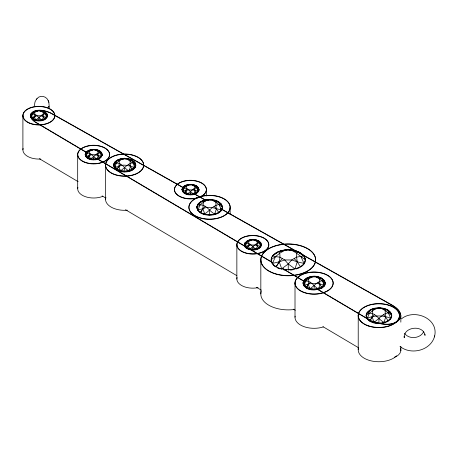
<?xml version="1.0" encoding="UTF-8"?>
<svg xmlns="http://www.w3.org/2000/svg" width="458" height="458" viewBox="0 0 458 458"><rect width="100%" height="100%" fill="white"/><g stroke="black" fill="none" stroke-linecap="round" stroke-linejoin="round"><path stroke-width="0.69" d="M358.219 349.66L358.219 315.35M38.947 110.63L38.953 110.395C50.517 110.475 49.538 121.301 38.959 120.906C28.379 121.307 27.383 110.487 38.953 110.395L44.993 112.073L47.128 114.46L47.495 115.977M93.73 149.571L93.73 149.342C105.3 149.423 104.315 160.248 93.741 159.853C83.161 160.254 82.159 149.434 93.73 149.342L99.775 151.02L101.911 153.401L102.277 154.924M113.573 165.533C113.584 163.563 115.055 161.754 116.824 161.004L116.824 160.46L120.42 159.069L124.668 158.583L124.673 158.273C139.804 158.897 138.642 172.031 124.685 171.95C110.722 172.042 109.536 158.909 124.673 158.273L130.519 159.665L134.938 162.544L135.78 165.538M199.047 189.933L198.4 187.631L195.005 185.427L190.499 184.351C178.929 184.442 179.931 195.263 190.511 194.862C201.085 195.257 202.07 184.431 190.499 184.351L190.499 184.998M196.82 207.743C196.831 205.465 198.532 203.386 200.57 202.516L200.57 201.892L204.72 200.289L209.627 199.722L209.627 199.379C227.088 200.083 225.742 215.243 209.638 215.145C193.534 215.254 192.16 200.094 209.627 199.379L216.376 200.988L218.689 201.892L218.689 202.516C220.733 203.386 222.439 205.47 222.445 207.749M260.802 243.187L260.802 242.769L257.413 240.57L252.908 239.723C264.398 239.437 263.602 250.383 252.913 249.999C236.717 249.295 247.102 234.193 258.953 241.166L261.089 243.553L261.455 245.07M288.225 249.765L288.225 249.301C294.505 250.297 305.205 252.181 305.314 260.465M325.249 283.531C325.243 281.555 323.766 279.746 321.997 278.991L321.997 278.447L319.999 277.657L314.142 276.26L314.142 276.569C298.015 276.38 301.244 291.517 315.241 289.788C335.823 287.458 320.199 270.065 306.293 278.447L306.293 278.991C304.53 279.746 303.053 281.55 303.041 283.519M378.926 308.039L378.926 307.69C396.393 308.4 395.042 323.56 378.943 323.457C362.839 323.566 361.465 308.411 378.926 307.69L385.676 309.305L387.995 310.203L387.995 310.827C390.033 311.703 391.739 313.787 391.745 316.066M400.842 316.65L400.847 315.281M394.435 357.211C398.162 356.164 401.895 352.586 400.641 348.406M30.617 115.164C30.314 118.456 33.171 120.906 35.724 122.446L86.768 152.686M401.494 318.825C414.112 308.446 438.816 318.316 434.636 336.098M30.411 115.971L30.457 115.158M47.455 116.372L47.495 115.559L40.688 110.899L37.218 110.899L34.459 111.471L31.064 113.67L30.457 115.399M85.194 154.919L85.234 154.106M102.237 155.319L102.277 154.506L95.464 149.846L92.001 149.846L89.236 150.419L85.846 152.617L85.234 154.346M135.728 166.054L135.78 164.994L126.923 158.92L122.423 158.92L118.828 159.67L114.42 162.533L114.42 163.082M181.963 189.927L182.003 189.114M199.007 190.328L199.047 189.515L192.234 184.855L188.77 184.855L186.005 185.427L182.616 187.625L182.003 189.354M222.382 208.338L222.445 207.125L215.907 202.253L212.226 200.129L207.027 200.135L202.883 200.988L197.799 204.285L197.799 204.909M244.372 245.064L244.412 244.251M261.409 245.465L261.455 244.658L254.642 239.992L251.179 239.992L248.413 240.565L245.019 242.763L244.412 244.492M305.234 260.768L304.576 263.15L305.314 259.634C299.624 256.194 295.004 250.641 288.225 249.301C281.916 250.245 271.279 252.198 271.147 260.453M325.197 284.04L325.249 282.981L316.398 276.907L311.892 276.907L308.297 277.657L303.889 280.525L303.889 281.069M366.119 316.054L366.182 314.835M391.687 316.655L391.745 315.436L385.207 310.57L381.531 308.446L376.333 308.446L372.188 309.305L367.098 312.602L366.182 315.196M34.321 105.832L35.048 101.768L36.503 99.157M32.913 119.464L32.913 119.046C34.705 117.03 35.283 114.013 34.459 111.471L35.999 111.609L38.953 110.395M116.824 170.073L116.824 169.523C119.143 166.901 119.904 162.974 118.828 159.67L120.832 159.842L124.673 158.273M184.465 193.419L184.465 193.001C186.251 190.986 186.835 187.969 186.005 185.427L187.545 185.564M246.873 248.557L246.873 248.139C248.66 246.123 249.244 243.106 248.413 240.565L249.954 240.702M276.151 267.438L276.151 266.602C279.729 262.571 280.891 256.532 279.237 251.453L288.225 249.301M306.293 288.059L306.293 287.515C308.618 284.887 309.379 280.96 308.297 277.657L310.301 277.829L314.142 276.26M369.875 321.293L369.875 320.663C372.554 317.64 373.43 313.112 372.188 309.305L374.495 309.505L378.926 307.69M48.657 107.143L48.817 106.365L48.348 106.886M30.617 115.382C33.583 107.441 45.399 110.155 51.285 113.246L183.498 187.666M35.999 111.609L30.411 115.559C32.272 122.326 44.781 122.338 47.455 116.132M93.73 149.342L89.55 151.26L85.194 154.501C87.049 161.268 99.563 161.279 102.237 155.079M120.832 159.842L113.573 164.989C115.989 173.788 132.253 173.8 135.728 165.733M190.499 184.351L186.326 186.269L181.963 189.515C183.818 196.282 196.333 196.293 199.007 190.087M209.627 199.379C204.537 200.358 201.096 204.554 196.82 207.113C199.608 217.269 218.374 217.287 222.382 207.978M252.908 239.488L248.728 241.406L244.372 244.652C246.227 251.419 258.741 251.431 261.409 245.225M271.886 256.932L271.233 259.308L271.233 258.827M310.301 277.829L303.041 282.975C305.457 291.775 321.722 291.792 325.197 283.725M374.495 309.505L366.119 315.43C368.908 325.581 387.674 325.598 391.687 316.295M399.994 346.448C410.935 355.362 430.48 350.651 434.499 336.636M434.43 336.888L434.705 335.846M42.228 120.528L43.453 116.664L43.138 114.317L43.458 111.471L46.848 113.676L46.848 114.094M97.01 159.476L98.235 155.611L97.915 153.264L98.235 150.419L101.63 152.623L101.63 153.035M128.933 171.458L130.524 166.42L130.112 163.363L130.112 160.758L130.53 159.67L128.521 159.842M214.539 214.579L216.376 208.779L215.901 205.258L215.907 202.253L216.382 200.993L221.472 204.291L221.472 204.921M256.182 249.627L257.407 245.757L257.093 243.41L257.413 240.57L255.867 240.702M294.78 269.573L297.231 261.839L296.595 257.138L296.601 253.142L297.236 251.453L304.02 255.856L304.02 256.692M318.402 289.445L319.993 284.412L319.581 281.349L319.587 278.75L319.999 277.657L324.407 280.531L324.407 281.075M383.844 322.896L385.682 317.096L385.207 313.57L385.207 310.57L385.688 309.305L390.777 312.608L390.777 313.232M400.618 317.531C393.995 328.128 377.736 324.155 368.455 319.3L316.633 288.609L316.633 289.233M30.766 114.683C35.014 107.956 45.325 110.441 51.285 113.464L183.326 187.786M423.753 331.483C420.793 338.594 408.851 339.807 404.597 333.327M31.064 117.861L32.592 114.065C36.932 113.813 38.758 118.427 42.228 120.116M85.841 156.808L87.375 153.012C91.709 152.76 93.541 157.375 97.01 159.063M114.414 167.989L116.406 163.042C122.051 162.704 124.427 168.716 128.933 170.914M182.61 191.816L184.145 188.02C188.478 187.769 190.31 192.383 193.78 194.072L195.005 190.62L194.684 188.272L195.005 185.427L193.465 185.564M197.793 210.571L200.089 204.881C206.598 204.503 209.34 211.419 214.539 213.955M245.019 246.954L246.547 243.164C250.887 242.912 252.719 247.52 256.182 249.209M272.447 264.232L272.447 263.396L275.51 256.646L279.867 253.137L284.762 250.308L291.694 250.308L297.225 251.448L294.15 251.723M303.883 285.975L305.875 281.029C311.52 280.697 313.896 286.702 318.402 288.901M367.093 318.888L369.388 313.198C375.898 312.82 378.64 319.736 383.844 322.266M87.696 158.411L89.236 155.611L90.776 153.968M116.824 169.523L118.828 166.426C124.101 163.5 129.637 166.306 134.933 167.451L134.933 167.994M200.57 212.976L200.57 212.352L202.877 208.779L205.195 206.318M306.293 287.515L308.303 284.412L310.301 282.265M32.913 119.046L35.999 115.021M87.696 157.993L89.236 155.617C93.295 153.373 97.548 155.525 101.624 156.396L101.624 156.813M184.465 193.001L187.545 188.977M200.57 212.352L202.888 208.785C208.968 205.419 215.357 208.653 221.466 209.953L221.466 210.583M246.873 248.139L249.954 244.114M282.317 258.552L279.867 257.138L275.51 256.646L271.147 259.623C271.159 262.663 273.443 265.428 276.151 266.602L279.237 261.844L282.317 258.552L284.773 259.967L288.242 263.997L294.78 268.737C298.639 268.142 302.498 266.058 304.576 262.669M369.875 320.663L372.188 317.096L374.495 314.629M31.064 114.088L34.207 111.575L38.111 110.739L34.922 111.294M85.846 153.035L86.636 152.062L89.705 150.241M182.616 188.043L183.904 186.709L187.23 185.376L187.23 184.958C190.368 184.437 193.66 184.534 196.545 186.028L198.4 188.049M245.019 243.181L248.162 240.668M367.098 313.226L370.803 309.848L374.026 308.6L377.673 308.2L377.673 308.566M120.431 171.464L120.431 170.914C125.148 167.645 128.555 162.332 134.938 162.544M309.9 289.45L309.9 288.906C314.617 285.637 318.029 280.319 324.407 280.531M35.69 120.534L35.69 120.116C39.319 117.603 41.947 113.532 46.848 113.676M90.472 159.481L90.472 159.063C94.102 156.55 96.73 152.48 101.63 152.623M187.242 194.49L187.242 194.072C190.871 191.559 193.499 187.488 198.4 187.631M204.732 214.584L204.732 213.955C210.686 209.953 213.588 204.274 221.472 204.291M249.644 249.627L249.644 249.209C253.28 246.696 255.902 242.626 260.802 242.769M276.151 266.602L278.75 268.062L281.704 268.743L288.242 263.997L291.7 259.967L294.15 258.552L296.595 257.138L304.02 255.856M374.037 322.896L374.037 322.272C379.991 318.27 382.888 312.591 390.777 312.608M37.012 98.59C40.041 94.772 46.258 96.066 48.119 100.382M36.457 99.209L37.064 98.533M118.834 166.42L120.832 164.279M275.035 253.537L275.035 254.018L273.168 255.627L273.168 255.146M301.433 266.058L301.433 266.545L303.293 264.936L303.293 264.455M116.824 161.004L119.435 159.453M306.293 278.991L307.971 277.8M200.57 202.516L201.497 201.531M272.453 256.68L272.453 255.845L279.237 251.453L282.317 251.723M299.08 267.42L299.08 267.901L296.292 268.978L296.292 268.497M32.913 112.491L32.913 112.073L34.207 111.575M87.696 151.438L87.696 151.02L90.461 149.949L92.894 149.926L92.064 149.783M184.465 186.446L184.465 186.028L187.23 184.958M246.873 241.584L246.873 241.166L249.639 240.095L252.072 240.072L251.242 239.929M276.151 253.486L276.151 252.65L281.687 250.515L286.548 249.982M370.803 309.848L369.875 310.203L369.875 310.827M303.883 285.431C310.684 282.729 317.606 282.718 324.401 285.437L324.401 285.981M182.61 191.398C187.843 189.337 193.161 189.331 198.394 191.404L198.394 191.822M245.019 246.536C250.251 244.475 255.57 244.469 260.802 246.541L260.802 246.959M272.447 263.396L279.231 261.839L284.773 259.967L291.7 259.967L297.231 261.839L304.015 263.407L304.015 264.243M367.093 318.264C374.942 315.167 382.922 315.156 390.771 318.27L390.771 318.894M248.883 240.393L249.639 240.513L250.429 240.021M279.237 261.844L281.704 268.743C285.895 269.985 290.59 269.98 294.78 268.737M114.414 167.439L118.822 166.42M31.064 117.443L34.453 116.664M85.841 156.39L89.236 155.611L89.55 151.26L89.236 150.419L90.776 150.556M197.793 209.947L202.877 208.779L203.358 202.253L202.883 200.988L205.195 201.194M283.805 250.744L284.887 250.549L284.887 250.183M293.2 269.235L293.2 269.716L289.914 270.1L289.914 269.613M41.913 111.609L43.453 111.471M96.69 150.556L98.23 150.419M214.069 201.194L216.376 200.993M383.369 309.505L385.676 309.305M317.989 277.829L319.993 277.657M123.58 159.041L122.504 158.852M208.367 200.249L207.125 200.037M124.668 158.583L128.921 159.069L132.528 160.46L132.528 161.004L133.913 161.823L134.938 163.088M315.23 276.712L318.39 277.056L321.997 278.447M40.619 110.836L39.789 110.979L42.222 111.002L44.993 112.073M95.396 149.783L94.566 149.926L96.999 149.949L99.775 151.02M212.123 200.312L214.527 200.283L218.689 201.892M289.897 250.463L289.897 249.982L294.763 250.515L300.311 252.65L300.311 253.486M380.18 308.566L380.18 308.2L383.833 308.6L387.995 310.203M286.565 269.613L286.565 270.1L283.284 269.722L283.284 269.241M209.627 199.722L210.88 199.888M41.432 110.922L42.222 111.42L42.978 111.294M96.209 149.869L96.999 150.367L97.76 150.241M255.387 240.021L256.177 240.513L256.932 240.387M292.639 250.744L291.557 250.549L291.557 250.183M46.848 117.866L46.848 117.448C42.771 116.584 38.512 114.426 34.459 116.67L35.69 120.116M114.42 162.533L116.406 163.042M303.889 280.525L305.875 281.029M31.064 113.67L32.592 114.065M85.846 152.617L87.375 153.012M182.616 187.625L184.145 188.02M197.799 204.285L200.089 204.881M245.019 242.763L246.547 243.164M272.453 255.845L275.51 256.646M367.098 312.602L369.388 313.198M132.528 161.004L129.906 159.447M196.545 186.446L194.53 185.25M373.43 321.854C381.835 324.779 397.378 327.298 400.842 316.432L400.842 322.151M280.187 268.502L280.187 268.983L277.399 267.907L277.399 267.426M44.993 112.491L43.699 111.569M218.689 202.516L216.743 201.136M99.775 151.438L98.476 150.516M258.953 241.584L257.654 240.668M321.997 278.991L320.308 277.794M369.978 320.342L316.793 288.924M206.129 200.404L193.843 193.494L193.78 194.49M220.865 208.699L298.021 252.129M299.263 252.827L392.598 305.366C396.342 307.61 400.406 310.833 400.847 315.499M193.287 193.396L205.745 200.409M220.693 208.825L297.923 252.295M299.171 252.993L392.598 305.583C396.01 307.616 399.456 310.352 400.641 314.308M86.848 152.508L34.825 121.662L31.865 118.943L30.6 115.897M273.042 262.789L248.562 248.293L248.562 248.82M282.666 268.491L304.536 281.441M97.228 158.874L247.291 247.761M248.522 248.488L272.51 262.692M282.351 268.52L304.49 281.636M39.411 158.731L78.158 181.677M102.145 195.887L105.838 198.068M125.515 209.73L236.838 275.659M256.52 287.315L261.438 290.229M293.423 309.173L295.267 310.266M322.942 326.657L358.614 347.788M387.995 310.827L387.056 309.843M303.305 255.152L303.305 255.638L301.444 254.03L301.444 253.543M273.163 264.443L273.163 264.924L275.018 266.533L275.018 266.052M383.369 314.629L385.682 317.096L387.995 320.663L387.995 321.293M294.15 258.552L297.231 261.839L300.311 266.602L300.311 267.438M255.867 244.114L257.407 245.757L258.953 248.557M214.069 206.318L216.376 208.779L218.689 212.352L218.689 212.976M193.465 188.977L195.005 190.62L196.545 193.419M96.69 153.968L98.235 155.611L99.775 158.411M41.913 115.021L43.453 116.664L44.993 119.464M317.989 282.265L319.993 284.412L321.997 288.059M128.521 164.279L130.524 166.42L132.528 170.073M48.474 101.115L48.708 101.739M48.079 100.302L48.514 101.189M305.234 258.839L305.234 259.32L304.581 256.938M388.476 313.203L390.771 318.27M322.415 281.035L324.401 285.437M300.958 256.652L304.015 263.407M259.274 243.164L260.802 246.541M219.176 204.892L221.466 209.953M196.866 188.026L198.394 191.404M132.946 163.048L134.933 167.451M100.096 153.018L101.624 156.396M45.319 114.071L46.848 117.448M271.228 260.762L271.88 263.138L271.88 262.657M372.188 317.096L374.037 322.272M308.303 284.412L309.9 288.906M248.413 245.763L249.644 249.209M202.888 208.785L204.732 213.955M186.011 190.625L187.242 194.072M118.828 166.426L120.431 170.914M89.236 155.617L90.472 159.063M48.811 102.077L49.332 107.636M48.674 101.624L48.88 102.346M424.898 334.145L425.024 335.382C423.473 324.419 403.269 326.68 404.259 337.718L404.128 336.481M378.938 318.711L378.943 323.457M314.154 285.809L314.154 289.937M288.242 263.997L288.242 270.323M252.913 246.839L252.913 249.999M209.638 210.394L209.638 215.145M190.511 191.696L190.511 194.862M124.679 167.823L124.685 171.95M93.735 156.688L93.741 159.853M38.959 117.74L38.959 120.906M400.842 346.46L400.842 350.748M391.687 314.841L391.687 315.207M391.195 313.421L391.195 313.782M391.195 317.715L391.195 318.075M390.239 312.081L390.239 312.442M390.233 319.054L390.233 319.415M388.842 310.873L388.842 311.234M388.836 320.262L388.836 320.623M387.067 321.281L387.067 321.642M384.978 322.083L384.978 322.449M384.966 309.035L384.966 309.402L383.833 309.224L383.833 308.6M382.648 308.48L382.648 308.847L381.428 308.349M382.659 322.644L382.659 323.005M380.197 322.924L380.197 323.285M377.684 322.924L377.684 323.291M376.424 308.354L375.205 308.847L375.205 308.486M375.222 322.644L375.222 323.005M374.026 308.6L374.026 309.224L372.886 309.402L372.886 309.041M372.898 322.089L372.898 322.449M370.808 321.287L370.808 321.648M369.034 310.868L369.034 311.228M369.022 320.251L369.022 320.617M367.637 312.07L367.637 312.436M367.631 319.049L367.631 319.409M366.675 313.409L366.675 313.776M366.669 317.709L366.669 318.07M366.182 316.283L366.182 316.644M325.197 282.466L325.197 282.781M324.774 281.235L324.774 281.55M324.774 284.956L324.774 285.271M323.943 280.073L323.943 280.388M323.938 286.118L323.938 286.433M322.735 279.025L322.735 279.346M322.724 287.16L322.724 287.475M321.184 278.132L321.184 278.447M321.195 288.048L321.195 288.363M319.375 277.434L319.375 277.754L318.39 277.6L318.39 277.056M319.386 288.746L319.386 289.061M317.365 276.958L317.365 277.273L316.306 276.838M317.377 289.227L317.377 289.542M315.241 289.473L315.241 289.788M313.066 289.473L313.066 289.788M311.972 276.844L310.919 277.273L310.919 276.958M310.93 289.227L310.93 289.542M309.889 277.056L309.889 277.605L308.904 277.754L308.904 277.439M308.915 288.746L308.915 289.061M307.095 278.138L307.095 278.453M307.106 288.048L307.106 288.368M305.566 279.019L305.566 279.34M305.56 287.155L305.56 287.469M304.988 257.934L304.988 258.301M304.988 261.787L304.988 262.153M304.358 280.067L304.358 280.382M304.352 286.113L304.352 286.427M303.522 281.229L303.522 281.544M303.517 284.95L303.517 285.265M303.093 282.46L303.093 282.775M303.093 283.72L303.093 284.034M302.44 254.379L302.44 254.745M302.435 265.342L302.435 265.709M299.063 252.169L299.063 252.656M297.717 251.654L297.717 252.02L296.28 251.579L296.28 251.099M297.734 268.056L297.734 268.422M295.009 282.844L295.009 317.159M294.763 250.515L294.763 251.345M293.183 250.36L293.183 250.841M291.574 269.527L291.574 269.894M284.91 269.533L284.91 269.899M283.262 250.36L283.262 250.847M281.687 250.515L281.687 251.35M281.704 268.743L281.704 269.573M280.17 251.104L280.17 251.585M278.75 268.062L278.75 268.428M277.388 252.175L277.388 252.661M274.033 254.373L274.033 254.74M274.021 265.331L274.021 265.697M271.479 257.928L271.479 258.295M271.474 261.776L271.474 262.142M260.831 259.56L260.831 293.87M256.177 240.095L256.177 240.513M254.574 239.929L253.743 239.832M249.639 240.095L249.639 240.513M246.461 247.578L246.461 247.045L96.976 158.508L96.976 159.041M236.855 244.692L236.855 279.008M230.151 207.377A20.616 11.902 0 0 1 198.967 217.43A20.616 11.902 0 0 1 199.482 196.814A20.616 11.902 0 0 1 230.151 207.377L230.151 214.527M222.382 206.529L222.382 206.89M221.895 205.104L221.895 205.47M221.89 209.398L221.89 209.764M220.933 203.764L220.933 204.125M220.928 210.737L220.928 211.104M219.542 202.556L219.542 202.923M219.531 211.945L219.531 212.306M217.756 201.526L217.756 201.892M217.768 212.964L217.768 213.325M215.666 200.724L215.666 201.085M215.678 213.772L215.678 214.132M214.527 200.283L214.527 200.907L213.342 200.53L213.342 200.169M213.359 214.327L213.359 214.688M210.892 214.613L210.892 214.974M208.384 214.613L208.384 214.974M206.398 189.572L206.398 196.001M205.905 200.169L205.905 200.535L204.72 200.913L204.72 200.289M205.917 214.327L205.917 214.693M203.587 200.724L203.587 201.091M203.598 213.777L203.598 214.138M201.509 212.97L201.509 213.331M199.734 202.55L199.734 202.917M199.722 211.94L199.722 212.3M198.337 203.758L198.337 204.119M198.325 210.732L198.325 211.092M197.369 205.098L197.369 205.459M197.369 209.392L197.369 209.753M196.883 206.518L196.883 206.884M196.877 207.972L196.877 208.333M193.768 184.958L193.768 185.376M192.978 184.877L192.165 184.792M188.833 184.792L188.02 184.883M135.728 164.479L135.728 164.794M135.305 163.248L135.305 163.563M135.299 166.97L135.299 167.285M134.475 162.086L134.475 162.401M134.469 168.132L134.469 168.447M133.267 161.039L133.267 161.353M133.255 169.174L133.255 169.489M131.715 160.145L131.715 160.46M131.727 170.055L131.727 170.37M129.917 170.754L129.917 171.074M128.921 159.069L128.921 159.613L127.897 158.966M127.908 171.24L127.908 171.555M126.837 158.852L125.761 159.041L125.761 158.726M125.773 171.481L125.773 171.802M123.591 171.487L123.591 171.802M121.444 158.972L120.42 159.613L120.42 159.069M121.456 171.24L121.456 171.555M119.446 170.76L119.446 171.074M117.626 160.151L117.626 160.466M117.637 170.061L117.637 170.376M116.097 161.033L116.097 161.348M116.086 169.168L116.086 169.483M114.884 162.08L114.884 162.395M114.878 168.12L114.878 168.441M114.053 163.237L114.053 163.558M114.048 166.964L114.048 167.279M113.624 164.474L113.624 164.788M113.624 165.727L113.624 166.042M105.54 164.857L105.54 199.167M96.999 149.949L96.999 150.367M91.251 149.875L90.461 150.367L90.461 149.949M77.683 154.398L77.683 188.707M42.222 111.002L42.222 111.42M35.684 111.002L35.684 111.42M22.9 115.462L22.9 149.772M197.833 191.37A7.689 4.437 0 0 1 190.505 194.461A7.689 4.437 0 0 1 183.177 191.37M195.938 186.354A7.689 4.437 0 0 1 195.938 192.629A7.689 4.437 0 0 1 185.066 192.629A7.689 4.437 0 0 1 185.066 186.354M188.175 185.261A7.689 4.437 0 0 1 188.931 185.147M192.079 185.147A7.689 4.437 0 0 1 192.835 185.261M258.106 287.647A15.973 9.223 0 0 1 237.067 277.456M260.236 246.507A7.689 4.437 0 0 1 252.965 249.599A7.689 4.437 0 0 1 245.62 246.57M255.243 240.404A7.689 4.437 0 0 1 259.285 247.114A7.689 4.437 0 0 1 246.999 247.469A7.689 4.437 0 0 1 249.856 240.559M396.662 355.814A20.616 11.902 0 0 1 372.388 361.139A20.616 11.902 0 0 1 358.345 348.527M127.335 210.211A19.07 11.009 0 0 1 105.895 197.203M134.618 165.624A9.996 5.771 0 0 1 125.71 170.771M123.643 170.771A9.996 5.771 0 0 1 115.502 162.739M134.2 163.283A9.996 5.771 0 0 1 134.618 164.433M102.804 196.345A15.973 9.223 0 0 1 85.148 196.591A15.973 9.223 0 0 1 77.894 187.293M100.789 156.773A7.689 4.437 0 0 1 92.957 159.43A7.689 4.437 0 0 1 86.213 155.92M98.659 151.077A7.689 4.437 0 0 1 99.329 157.529A7.689 4.437 0 0 1 88.136 157.529A7.689 4.437 0 0 1 88.812 151.077M90.684 150.413A7.689 4.437 0 0 1 91.405 150.253M96.066 150.253A7.689 4.437 0 0 1 96.787 150.413M40.613 159.018A15.973 9.223 0 0 1 23.112 148.358M46.281 117.414A7.689 4.437 0 0 1 38.953 120.506A7.689 4.437 0 0 1 31.631 117.414M44.855 112.691A7.689 4.437 0 0 1 43.882 118.943A7.689 4.437 0 0 1 33.05 118.382A7.689 4.437 0 0 1 34.029 112.13M35.901 111.466A7.689 4.437 0 0 1 36.623 111.305M41.289 111.305A7.689 4.437 0 0 1 42.01 111.466M294.712 309.431A27.4 15.818 0 0 1 261.237 291.334M323.669 281.269A9.996 5.771 0 0 1 315.178 288.758M313.112 288.758A9.996 5.771 0 0 1 304.73 284.95A9.996 5.771 0 0 1 307.078 278.939M323.342 326.926A19.07 11.009 0 0 1 303.574 326.491A19.07 11.009 0 0 1 295.112 316.169M48.72 106.697L48.663 107.052L48.725 106.708M198.967 217.647A20.616 11.902 0 0 0 230.151 207.594A20.616 11.902 0 0 0 199.482 197.032A20.616 11.902 0 0 0 198.967 217.647M181.734 197.45A15.973 9.223 0 0 0 206.375 190.184A15.973 9.223 0 0 0 183.16 181.5A15.973 9.223 0 0 0 181.734 197.45M244.143 252.587A15.973 9.223 0 0 0 268.783 245.328A15.973 9.223 0 0 0 245.568 236.637A15.973 9.223 0 0 0 244.143 252.587M368.272 325.959A20.616 11.902 0 0 0 399.45 315.911A20.616 11.902 0 0 0 368.787 305.349A20.616 11.902 0 0 0 368.272 325.959M114.855 174.681A19.07 11.009 0 0 0 143.675 165.367A19.07 11.009 0 0 0 115.296 155.617A19.07 11.009 0 0 0 114.855 174.681M84.965 162.43A15.973 9.223 0 0 0 109.611 155.165A15.973 9.223 0 0 0 86.396 146.474A15.973 9.223 0 0 0 84.965 162.43M30.182 123.494A15.973 9.223 0 0 0 54.823 116.229A15.973 9.223 0 0 0 31.608 107.544A15.973 9.223 0 0 0 30.182 123.494M304.324 292.668A19.07 11.009 0 0 0 333.143 283.353A19.07 11.009 0 0 0 304.765 273.603A19.07 11.009 0 0 0 304.324 292.668M273.529 273.311A27.4 15.818 0 0 0 315.608 260.642A27.4 15.818 0 0 0 275.561 245.935A27.4 15.818 0 0 0 273.529 273.311M181.631 197.192A15.973 9.223 0 0 0 206.369 190.041A15.973 9.223 0 0 0 183.274 181.248A15.973 9.223 0 0 0 181.631 197.192M244.034 252.329A15.973 9.223 0 0 0 268.777 245.179A15.973 9.223 0 0 0 245.677 236.385A15.973 9.223 0 0 0 244.034 252.329M368.272 325.741A20.616 11.902 0 0 0 399.45 315.694A20.616 11.902 0 0 0 368.787 305.125A20.616 11.902 0 0 0 368.272 325.741M114.855 174.464A19.07 11.009 0 0 0 143.675 165.149A19.07 11.009 0 0 0 115.296 155.394A19.07 11.009 0 0 0 114.855 174.464M84.862 162.172A15.973 9.223 0 0 0 109.599 155.022A15.973 9.223 0 0 0 86.505 146.228A15.973 9.223 0 0 0 84.862 162.172M30.079 123.236A15.973 9.223 0 0 0 54.817 116.086A15.973 9.223 0 0 0 31.722 107.292A15.973 9.223 0 0 0 30.079 123.236M274.256 273.352A27.4 15.818 0 0 0 315.631 259.926A27.4 15.818 0 0 0 274.811 245.952A27.4 15.818 0 0 0 274.256 273.352M304.324 292.45A19.07 11.009 0 0 0 333.143 283.136A19.07 11.009 0 0 0 304.765 273.386A19.07 11.009 0 0 0 304.324 292.45"/></g></svg>
